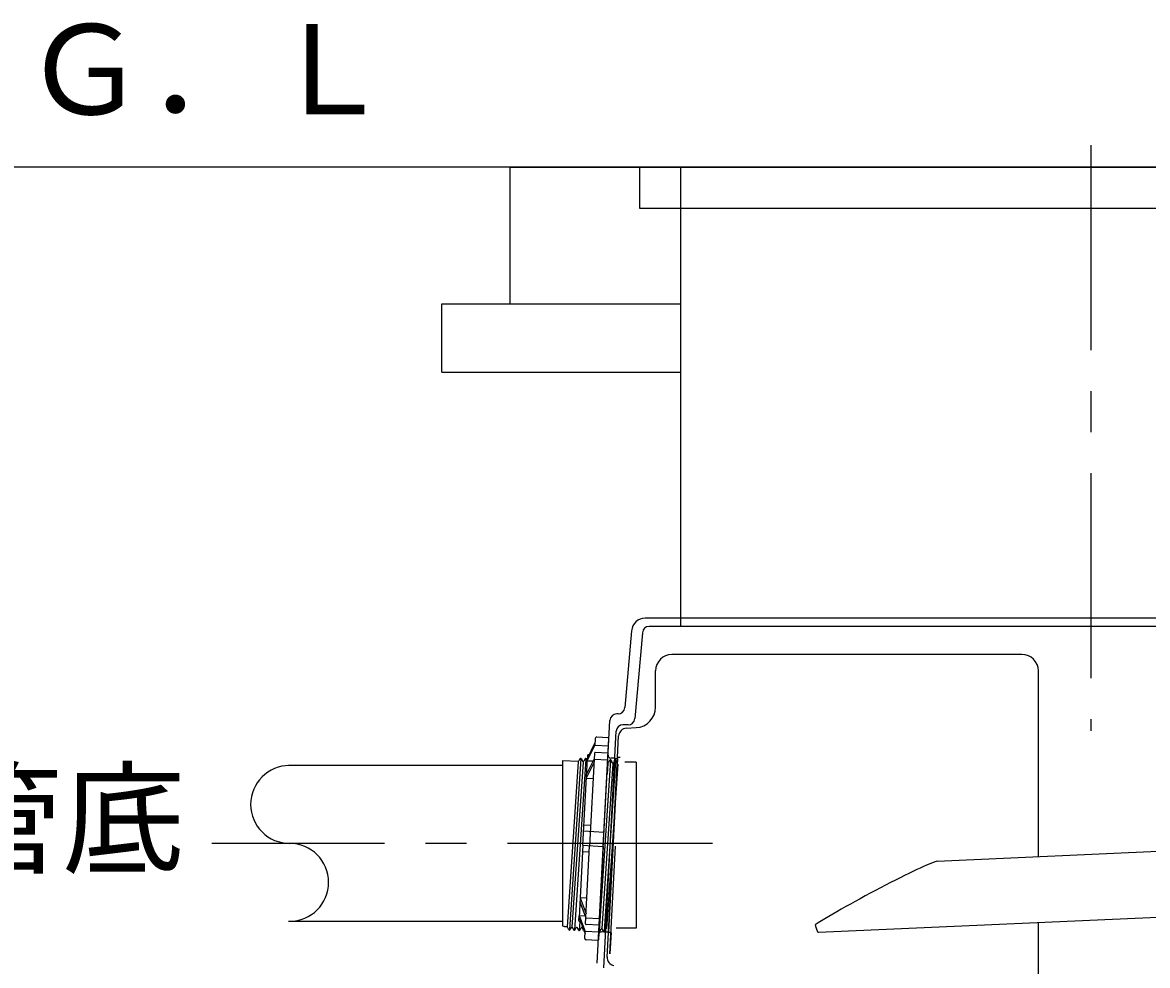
# Model space of a CAD drawing. Units: millimetres, scale not verified. Extents: x -10482 to 6837, y -7144 to 4933.
# Drawn here: x -6632 to -5810, y -2948 to -2258 of the extents above; entities that cross this region are included whole.
import ezdxf
from ezdxf.enums import TextEntityAlignment as Align

# ---------------------------------------------------------------- set-up
doc = ezdxf.new("R2010")
doc.units = ezdxf.units.MM
doc.header["$LTSCALE"] = 30
doc.linetypes.add('CHAIN1', pattern=[8, 5, -1, 1, -1])
for name, color, linetype, lineweight in [('0-1_KIKI', 3, 'Continuous', 25), ('0-2_SEISAKU', 2, 'Continuous', 25), ('0-3_A-PIPE', 3, 'Continuous', 25), ('0-6_SUNPO', 7, 'Continuous', 25)]:
    doc.layers.add(name, color=color, linetype=linetype, lineweight=lineweight)
doc.styles.add('MS Gothic', font='')
doc.styles.get('MS Gothic').set_extended_font_data('MS Gothic')

msp = doc.modelspace()

# ---------------------------------------------------------------- linework, layer by layer
at = {"layer": '0-1_KIKI', "linetype": 'CHAIN1'}
for p, q in [((-5851.08, -2347.58), (-5851.08, -2775.99)), ((-6127.64, -2858.44), (-6493.85, -2858.44))]:
    msp.add_line(p, q, dxfattribs=at)
at = {"layer": '0-1_KIKI'}
for p, q in [((-5525.24, -2693.67), (-6176.92, -2693.67)), ((-6151.08, -2693.67), (-6151.08, -2699.67)), ((-6186.88, -2702.8), (-6191.81, -2759.11)), ((-6178.98, -2704.24), (-6184.48, -2767.11)), ((-5528.17, -2699.67), (-6174, -2699.67)), ((-5901.35, -2720.2), (-6157.35, -2720.2)), ((-6169.35, -2758.8), (-6169.35, -2732.2)), ((-5889.35, -2868.03), (-5889.35, -2732.2)), ((-6169.35, -2752.35), (-6169.35, -2752.35)), ((-6196.79, -2763.67), (-6197.74, -2763.67)), ((-6212.05, -2946.2), (-6202.74, -2768.41)), ((-6189.46, -2771.67), (-6193.16, -2771.67)), ((-6203.91, -2781.19), (-6212.4, -2780.75)), ((-6207.22, -2949.46), (-6198.15, -2776.41)), ((-6197.16, -2795.67), (-6196.32, -2779.64)), ((-6190.65, -2774.11), (-6183.56, -2773.73)), ((-6219.3, -2797.91), (-6213.72, -2786.82)), ((-6219.22, -2796.4), (-6213.63, -2785.18)), ((-6213.45, -2781.69), (-6213.72, -2786.82)), ((-6203.73, -2787.34), (-6213.72, -2786.82)), ((-6207.57, -2860.63), (-6203.43, -2781.72)), ((-6224.02, -2796.66), (-6232.36, -2921.39)), ((-6220.4, -2796.85), (-6228.74, -2921.58)), ((-6224.45, -2796.41), (-6225.47, -2798.13)), ((-6223.56, -2796.45), (-6222.73, -2798.28)), ((-6222.55, -2859.85), (-6219.22, -2796.4)), ((-6220.82, -2796.59), (-6221.84, -2798.33)), ((-6219.94, -2796.64), (-6219.31, -2798.02)), ((-6219.83, -2807.9), (-6214.24, -2796.81)), ((-6219.12, -2794.41), (-6219.29, -2797.61)), ((-6218.07, -2793.47), (-6217.77, -2793.48)), ((-6214.01, -2792.39), (-6217.56, -2860.11)), ((-6214.24, -2796.81), (-6204.25, -2797.33)), ((-6203.99, -2792.41), (-6213.48, -2791.92)), ((-6203.87, -2923.67), (-6197.16, -2795.67)), ((-6199.19, -2796.17), (-6202.15, -2796.07)), ((-6195.16, -2795.67), (-6197.16, -2795.67)), ((-6237.49, -2801.44), (-6437.91, -2801.44)), ((-6237.49, -2797.77), (-6225.99, -2798.38)), ((-6237.49, -2797.77), (-6237.49, -2919.1)), ((-6226.02, -2798.87), (-6234.09, -2919.48)), ((-6222.4, -2799.06), (-6230.46, -2919.67)), ((-6219.98, -2810.88), (-6214.39, -2799.66)), ((-6219.3, -2797.91), (-6214.91, -2798.14)), ((-6202.28, -2797.8), (-6210.62, -2922.53)), ((-6200.66, -2800.2), (-6208.72, -2920.81)), ((-6198.66, -2797.99), (-6207, -2922.72)), ((-6197.03, -2800.39), (-6205.1, -2921)), ((-6204.28, -2800.01), (-6204.8, -2807.76)), ((-6202.71, -2797.54), (-6203.72, -2799.27)), ((-6201.82, -2797.59), (-6200.99, -2799.42)), ((-6199.08, -2797.73), (-6200.1, -2799.47)), ((-6198.19, -2797.78), (-6197.36, -2799.61)), ((-6183.49, -2798.97), (-6191.82, -2798.97)), ((-6214.99, -2811.14), (-6219.98, -2810.88)), ((-6221.76, -2844.84), (-6216.77, -2845.1)), ((-6222, -2849.34), (-6207.02, -2850.12)), ((-6222.55, -2859.85), (-6225.32, -2912.79)), ((-6222.55, -2859.85), (-6207.57, -2860.63)), ((-6220.55, -2917.32), (-6217.56, -2860.11)), ((-6207.57, -2860.63), (-6211.15, -2929.04)), ((-6202.69, -2939.37), (-6198.55, -2860.47)), ((-5727.07, -2860.95), (-5963.41, -2871.57)), ((-6222.78, -2864.34), (-6217.79, -2864.6)), ((-6224.72, -2901.29), (-6220.32, -2912.9)), ((-6219.57, -2898.57), (-6224.56, -2898.31)), ((-6224.56, -2898.31), (-6220.17, -2910.05)), ((-6225.43, -2914.77), (-6225.26, -2911.58)), ((-6225.24, -2911.28), (-6220.85, -2911.51)), ((-6225.24, -2911.28), (-6220.85, -2922.89)), ((-6050.12, -2923.51), (-5723.89, -2908.86)), ((-6437.91, -2915.44), (-6237.49, -2915.44)), ((-6235.89, -2919.19), (-6237.49, -2919.1)), ((-6235.9, -2919.39), (-6235.89, -2919.19)), ((-6234.09, -2919.48), (-6235.9, -2919.39)), ((-6232.82, -2921.6), (-6233.66, -2919.77)), ((-6231.94, -2921.65), (-6230.92, -2919.92)), ((-6229.2, -2921.79), (-6230.03, -2919.96)), ((-6228.31, -2921.84), (-6227.3, -2920.11)), ((-6225.58, -2921.98), (-6226.41, -2920.15)), ((-6225.32, -2912.79), (-6220.93, -2924.53)), ((-6224.71, -2915.78), (-6225.12, -2921.77)), ((-6224.69, -2922.03), (-6223.67, -2920.3)), ((-6224.48, -2915.82), (-6224.18, -2915.84)), ((-6223.12, -2918.67), (-6223.21, -2920.05)), ((-6221.95, -2922.17), (-6222.79, -2920.34)), ((-6220.32, -2912.9), (-6210.34, -2913.43)), ((-6210.59, -2918.34), (-6220.08, -2917.84)), ((-5889.35, -3011.2), (-5889.35, -2916.07)), ((-6221.11, -2928.02), (-6220.85, -2922.89)), ((-6210.86, -2923.41), (-6220.85, -2922.89)), ((-6211.68, -2929.51), (-6220.17, -2929.07)), ((-6210.2, -2922.79), (-6209.19, -2921.08)), ((-6209.18, -2921.06), (-6209.19, -2921.08)), ((-6205.84, -2923.17), (-6209.03, -2923.29)), ((-6207.46, -2922.93), (-6208.29, -2921.1)), ((-6207, -2923.22), (-6204.03, -2923.38)), ((-6203.85, -2923.36), (-6205.85, -2923.36)), ((-6204.81, -2941.7), (-6203.87, -2923.67)), ((-6201.86, -2923.67), (-6203.87, -2923.67)), ((-6201.86, -2923.57), (-6202.69, -2939.37))]:
    msp.add_line(p, q, dxfattribs=at)
for points in [[(-6199.19, -2796.36), (-6197.19, -2796.36), (-6203.85, -2923.36)], [(-6183.49, -2798.97), (-6183.49, -2920.38), (-6198.18, -2920.38)], [(-6052.63, -2917.93), (-6052.19, -2919.75), (-6051.73, -2921.24), (-6051.26, -2922.37), (-6050.79, -2923.12), (-6050.33, -2923.48), (-6050.12, -2923.51)]]:
    msp.add_lwpolyline(points, dxfattribs=at)
for centre, radius, start, end in [((-6176.92, -2703.67), 10, 90, 175), ((-6174, -2704.67), 5, 90, 175), ((-6157.35, -2732.2), 12, 90, 180), ((-5901.35, -2732.2), 12, 0, 90), ((-6197.74, -2768.67), 5, 90, 177), ((-6196.79, -2758.67), 5, 270, 355), ((-6184.35, -2758.76), 15, 273, 0), ((-6193.16, -2776.67), 5, 90, 177), ((-6189.46, -2766.67), 5, 270, 355), ((-6212.45, -2781.74), 1, 87, 177), ((-6190.33, -2780.1), 6, 93, 177), ((-6203.93, -2781.69), 0.499, 357, 87), ((-6224.02, -2796.66), 0.499, 24.5, 149.5), ((-6220.39, -2796.85), 0.499, 24.5, 149.5), ((-6218.12, -2794.46), 1, 87, 177), ((-6213.51, -2792.42), 0.499, 87, 177), ((-6202.08, -2794.07), 2, 177, 268), ((-6202.27, -2797.8), 0.499, 24.5, 149.5), ((-6436.98, -2829.94), 28.5, 90, 270), ((-6225.9, -2797.88), 0.499, 259.33, 329.5), ((-6222.27, -2798.07), 0.499, 204.5, 329.5), ((-6204.15, -2799.02), 0.499, 245.198, 329.5), ((-6200.53, -2799.21), 0.499, 204.5, 329.5), ((-6198.65, -2797.99), 0.499, 24.5, 149.5), ((-6436.98, -2886.94), 28.5, 270, 90), ((-6234.11, -2919.98), 0.499, 24.5, 87), ((-6230.49, -2920.17), 0.499, 24.5, 149.5), ((-6226.86, -2920.36), 0.499, 24.5, 149.5), ((-6224.43, -2914.83), 1, 177, 267), ((-6223.24, -2920.55), 0.499, 24.5, 149.5), ((-6220.05, -2917.35), 0.499, 177, 267), ((-6208.75, -2921.31), 0.499, 24.5, 149.5), ((-6232.37, -2921.39), 0.499, 204.5, 329.5), ((-6228.75, -2921.58), 0.499, 204.5, 329.5), ((-6225.12, -2921.77), 0.499, 204.5, 329.5), ((-6221.5, -2921.96), 0.499, 204.5, 243.199), ((-6220.12, -2928.07), 1, 177, 267), ((-6211.65, -2929.01), 0.499, 267, 357), ((-6208.96, -2925.28), 2, 92, 177), ((-6210.63, -2922.53), 0.499, 245.198, 329.5), ((-6207, -2922.72), 0.499, 204.5, 270), ((-6198.81, -2941.88), 6, 177, 261)]:
    msp.add_arc(centre, radius, start, end, dxfattribs=at)
msp.add_ellipse((-6011.66, -2897.76), major_axis=(48.66, 26.08), ratio=0.050518, start_param=0.104975, end_param=2.544105, dxfattribs=at)
at = {"layer": '0-2_SEISAKU'}
for p, q in [((-3363.51, -2363.67), (-7434.61, -2363.67)), ((-6275.57, -2363.67), (-4506.08, -2363.67)), ((-6275.57, -2463.67), (-6275.57, -2363.67)), ((-5521.08, -2363.67), (-6181.08, -2363.67)), ((-6181.08, -2393.67), (-5521.08, -2393.67)), ((-6325.57, -2513.67), (-6325.57, -2463.67)), ((-6325.57, -2463.67), (-6151.08, -2463.67)), ((-6325.57, -2513.67), (-6151.08, -2513.67))]:
    msp.add_line(p, q, dxfattribs=at)
at = {"layer": '0-3_A-PIPE', "color": 2}
for p, q in [((-6181.08, -2363.67), (-6181.08, -2393.67)), ((-6151.08, -2363.67), (-6151.08, -2693.67))]:
    msp.add_line(p, q, dxfattribs=at)

# ---------------------------------------------------------------- texts
at = {"layer": '0-2_SEISAKU', "color": 4, "style": 'MS Gothic'}
msp.add_text('Ｇ．Ｌ', height=65.98, dxfattribs=at).set_placement((-6632.01, -2344.71), align=Align.BOTTOM_LEFT)
at = {"layer": '0-6_SUNPO', "color": 4, "style": 'MS Gothic'}
msp.add_text('流入管底', height=65.98, dxfattribs=at).set_placement((-6873.33, -2893.2), align=Align.BOTTOM_LEFT)

doc.saveas('drawing.dxf')
